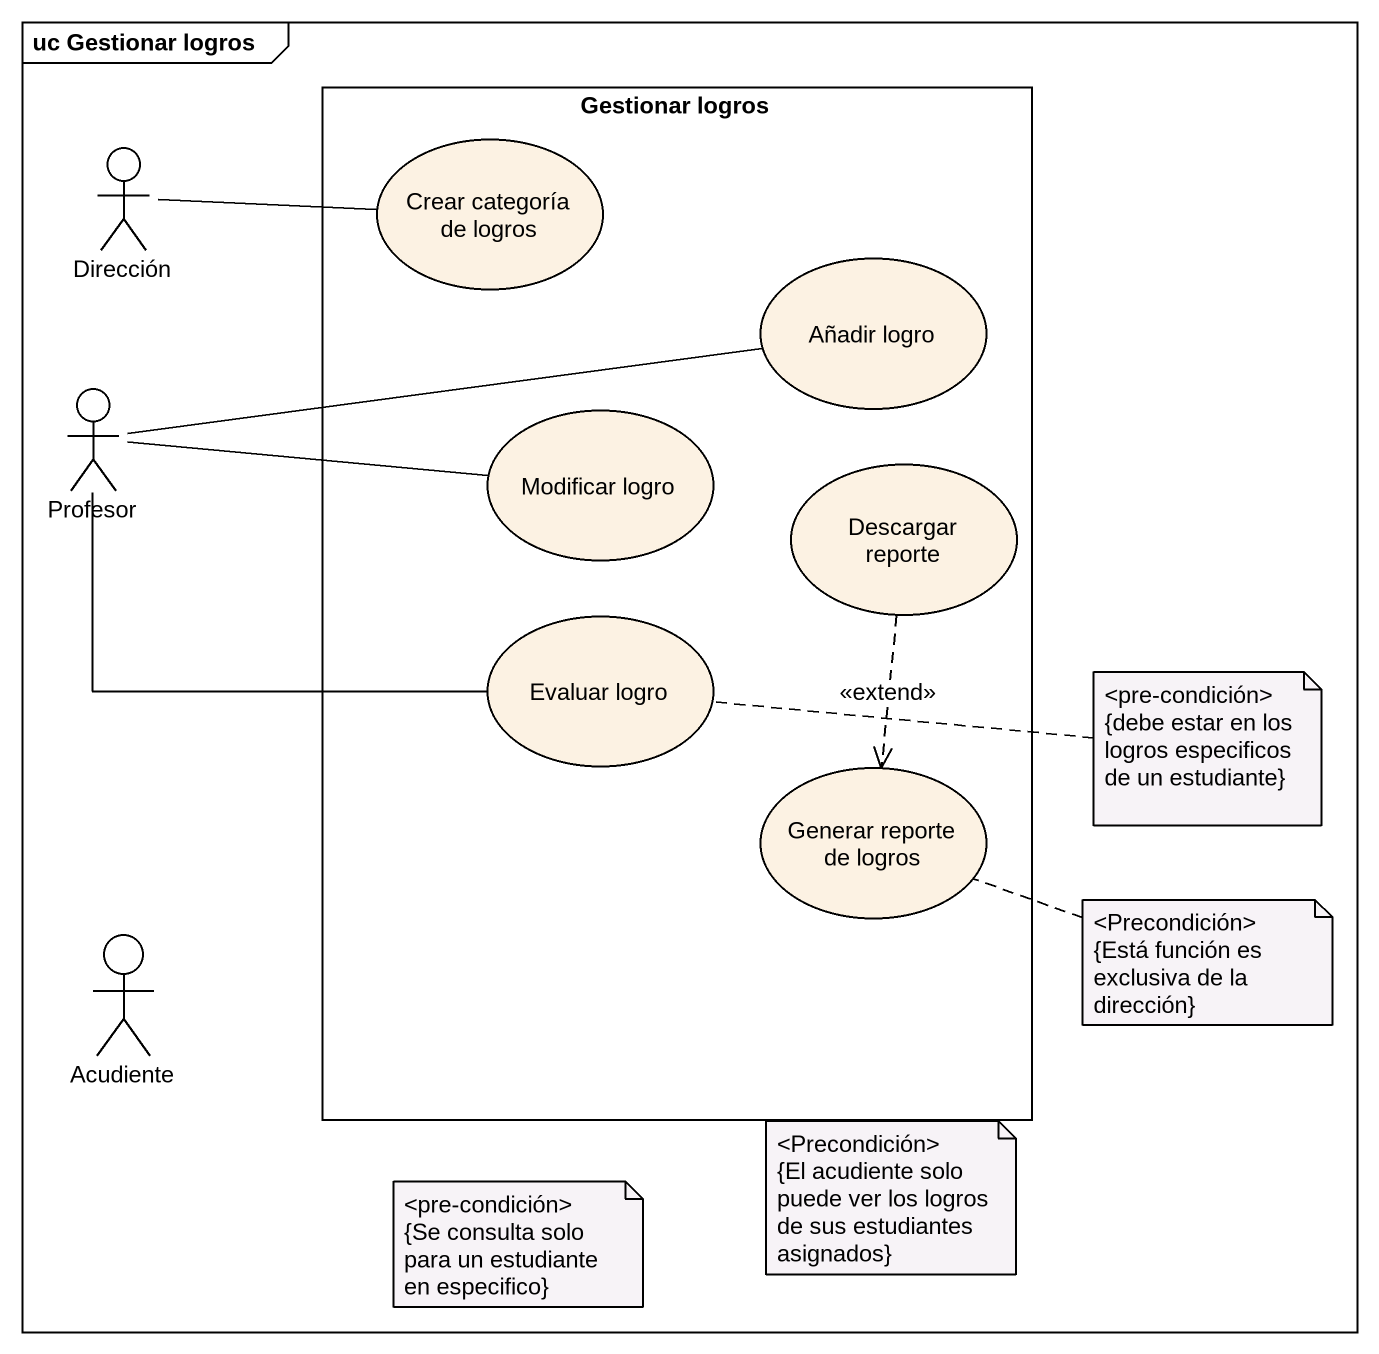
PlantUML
@startuml
mainframe uc Gestionar logros
actor Dirección
rectangle "Gestionar logros" as Gestionar_logros {
  usecase "Crear categoría de logros" as Crear_categoría_de_logros
  usecase "Añadir logro" as Añadir_logro
  usecase "Modificar logro" as Modificar_logro
  usecase "Descargar reporte" as Descargar_reporte
  usecase "Evaluar logro" as Evaluar_logro
  usecase "Generar reporte de logros" as Generar_reporte_de_logros
}
actor Profesor
actor Acudiente
Dirección -right- Crear_categoría_de_logros
Añadir_logro -left- Profesor
Profesor -right- Modificar_logro
Profesor -right- Evaluar_logro
Descargar_reporte ..> Generar_reporte_de_logros : <<extend>>
note right of Evaluar_logro
  <pre-condición>
  {debe estar en los logros especificos de un estudiante}
end note
note right of Generar_reporte_de_logros
  <Precondición>
  {Está función es exclusiva de la dirección}
end note
note as N3
  <Precondición>
  {El acudiente solo puede ver los logros de sus estudiantes asignados}
end note
note as N4
  <pre-condición>
  {Se consulta solo para un estudiante en especifico}
end note
@enduml
